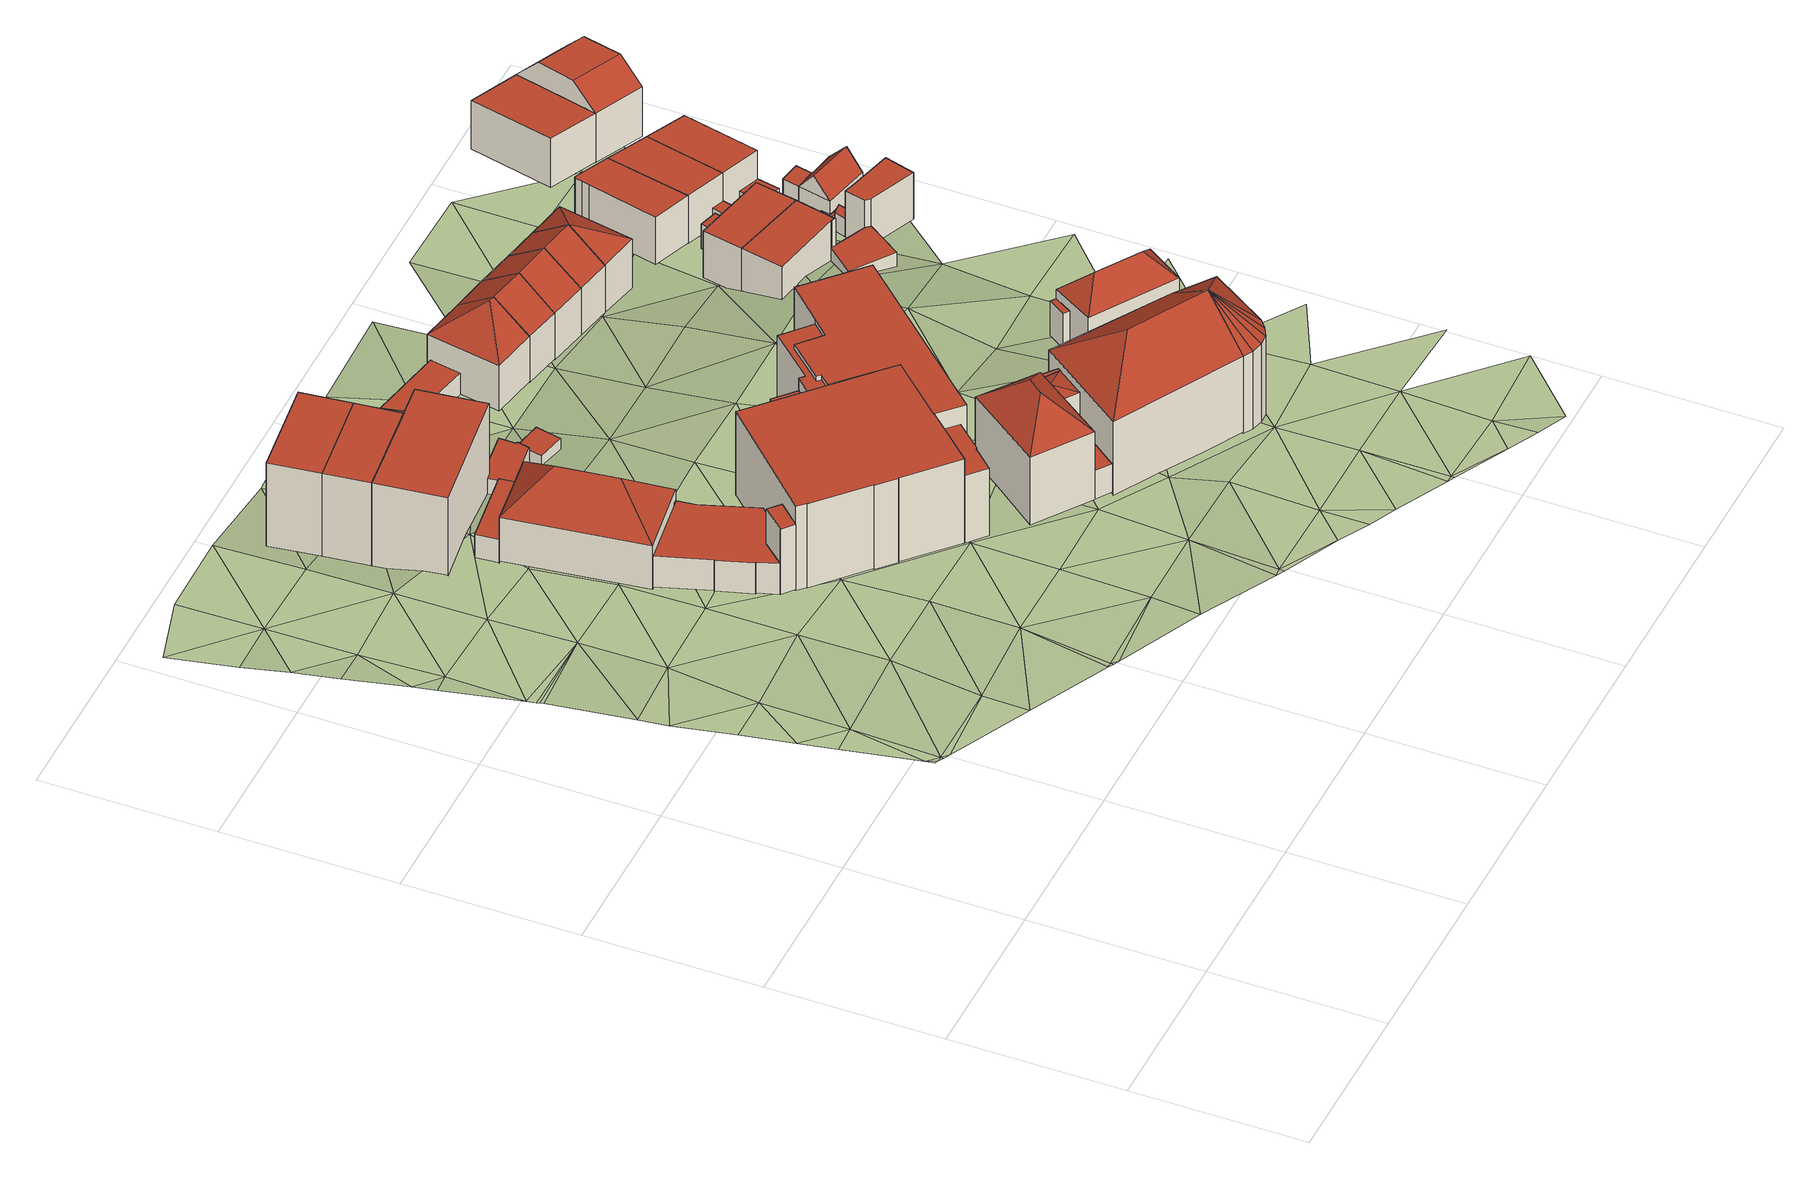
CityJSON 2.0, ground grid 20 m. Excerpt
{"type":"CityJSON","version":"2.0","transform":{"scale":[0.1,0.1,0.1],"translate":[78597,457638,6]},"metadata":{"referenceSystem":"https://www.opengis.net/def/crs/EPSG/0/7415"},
"CityObjects":{
"building1":{"type":"Building","attributes":{"roofType":"1000","RelativeEavesHeight":11.85,"RelativeRidgeHeight":11.85,"AbsoluteEavesHeight":19.68,"AbsoluteRidgeHeight":19.68,"validity":"0"},"geometry":[{"type":"Solid","lod":"2","boundaries":[[[[0,1,2,3]],[[1,4,5,2]],[[4,6,7,5]],[[6,0,3,7]],[[6,4,1,0]],[[3,2,5,7]]]],"semantics":{"surfaces":[{"type":"WallSurface"},{"type":"RoofSurface","Direction":0,"Slope":90},{"type":"GroundSurface"}],"values":[[0,0,0,0,1,2]]}}]},
"building2":{"type":"Building","attributes":{"roofType":"1000","RelativeEavesHeight":11.85,"RelativeRidgeHeight":11.85,"AbsoluteEavesHeight":19.68,"AbsoluteRidgeHeight":19.68,"validity":"0"},"geometry":[{"type":"Solid","lod":"2","boundaries":[[[[6,4,5,7]],[[4,8,9,5]],[[8,10,11,9]],[[10,6,7,11]],[[10,8,4,6]],[[7,5,9,11]]]],"semantics":{"surfaces":[{"type":"WallSurface"},{"type":"RoofSurface","Direction":0,"Slope":90},{"type":"GroundSurface"}],"values":[[0,0,0,0,1,2]]}}]},
"building3":{"type":"Building","attributes":{"validity":"0"},"children":["building3-1","building3-2","building3-3"]},
"building3-1":{"type":"BuildingPart","attributes":{"roofType":"1000","RelativeEavesHeight":11.81,"RelativeRidgeHeight":11.81,"AbsoluteEavesHeight":19.68,"AbsoluteRidgeHeight":19.68,"validity":"0"},"parents":["building3"],"geometry":[{"type":"Solid","lod":"2","boundaries":[[[[12,13,14,15]],[[13,1,16,14]],[[1,17,18,16]],[[17,12,15,18]],[[17,1,13,12]],[[15,14,16,18]]]],"semantics":{"surfaces":[{"type":"WallSurface"},{"type":"RoofSurface","Direction":0,"Slope":90},{"type":"GroundSurface"}],"values":[[0,0,0,0,1,2]]}}]},
"building3-2":{"type":"BuildingPart","attributes":{"roofType":"1000","RelativeEavesHeight":2.53,"RelativeRidgeHeight":2.53,"AbsoluteEavesHeight":10.43,"AbsoluteRidgeHeight":10.43,"validity":"0"},"parents":["building3"],"geometry":[{"type":"Solid","lod":"2","boundaries":[[[[19,20,21,15]],[[20,22,23,21]],[[22,24,25,23]],[[24,26,27,25]],[[26,28,29,27]],[[28,30,31,29]],[[30,32,33,31]],[[32,19,15,33]],[[32,30,28,26,24,22,20,19]],[[15,21,23,25,27,29,31,33]]]],"semantics":{"surfaces":[{"type":"WallSurface"},{"type":"RoofSurface","Direction":0,"Slope":90},{"type":"GroundSurface"}],"values":[[0,0,0,0,0,0,0,0,1,2]]}}]},
"building3-3":{"type":"BuildingPart","attributes":{"roofType":"1000","RelativeEavesHeight":1.75,"RelativeRidgeHeight":1.75,"AbsoluteEavesHeight":10.02,"AbsoluteRidgeHeight":10.02,"validity":"0"},"parents":["building3"],"geometry":[{"type":"Solid","lod":"2","boundaries":[[[[34,35,36,37]],[[35,38,39,36]],[[38,40,41,39]],[[40,34,37,41]],[[40,38,35,34]],[[37,36,39,41]]]],"semantics":{"surfaces":[{"type":"WallSurface"},{"type":"RoofSurface","Direction":0,"Slope":90},{"type":"GroundSurface"}],"values":[[0,0,0,0,1,2]]}}]},
"building4":{"type":"Building","attributes":{"validity":"0"},"children":["building4-1","building4-2","building4-3","building4-4","building4-5","building4-6","building4-7","building4-8","building4-9"]},
"building4-1":{"type":"BuildingPart","attributes":{"roofType":"1000","RelativeEavesHeight":11.09,"RelativeRidgeHeight":11.09,"AbsoluteEavesHeight":21.12,"AbsoluteRidgeHeight":21.12,"validity":"0"},"parents":["building4"],"geometry":[{"type":"Solid","lod":"2","boundaries":[[[[42,43,44,45]],[[43,46,47,44]],[[46,48,49,47]],[[48,50,51,49]],[[50,52,53,51]],[[52,54,55,53]],[[54,56,57,55]],[[56,58,59,57]],[[58,60,61,59]],[[60,62,63,61]],[[62,42,45,63]],[[62,60,58,56,54,52,50,48,46,43,42]],[[45,44,47,49,51,53,55,57,59,61,63]]]],"semantics":{"surfaces":[{"type":"WallSurface"},{"type":"RoofSurface","Direction":0,"Slope":90},{"type":"GroundSurface"}],"values":[[0,0,0,0,0,0,0,0,0,0,0,1,2]]}}]},
"building4-2":{"type":"BuildingPart","attributes":{"roofType":"1000","RelativeEavesHeight":8.58,"RelativeRidgeHeight":8.58,"AbsoluteEavesHeight":18.82,"AbsoluteRidgeHeight":18.82,"validity":"0"},"parents":["building4"],"geometry":[{"type":"Solid","lod":"2","boundaries":[[[[64,65,66,67]],[[65,68,69,66]],[[68,70,71,69]],[[70,64,67,71]],[[70,68,65,64]],[[67,66,69,71]]]],"semantics":{"surfaces":[{"type":"WallSurface"},{"type":"RoofSurface","Direction":0,"Slope":90},{"type":"GroundSurface"}],"values":[[0,0,0,0,1,2]]}}]},
"building4-3":{"type":"BuildingPart","attributes":{"roofType":"1000","RelativeEavesHeight":10.36,"RelativeRidgeHeight":10.36,"AbsoluteEavesHeight":20.52,"AbsoluteRidgeHeight":20.52,"validity":"0"},"parents":["building4"],"geometry":[{"type":"Solid","lod":"2","boundaries":[[[[72,73,74,75]],[[73,76,77,74]],[[76,78,79,77]],[[78,80,81,79]],[[80,82,83,81]],[[82,84,85,83]],[[84,86,87,85]],[[86,88,67,87]],[[88,89,71,67]],[[89,72,75,71]],[[89,88,86,84,82,80,78,76,73,72]],[[75,74,77,79,81,83,85,87,67,71]]]],"semantics":{"surfaces":[{"type":"WallSurface"},{"type":"RoofSurface","Direction":82.88,"Slope":90},{"type":"GroundSurface"}],"values":[[0,0,0,0,0,0,0,0,0,0,1,2]]}}]},
"building4-4":{"type":"BuildingPart","attributes":{"roofType":"1000","RelativeEavesHeight":4.07,"RelativeRidgeHeight":4.07,"AbsoluteEavesHeight":13.98,"AbsoluteRidgeHeight":13.98,"validity":"0"},"parents":["building4"],"geometry":[{"type":"Solid","lod":"2","boundaries":[[[[90,91,92,93]],[[91,94,95,92]],[[94,96,97,95]],[[96,98,99,97]],[[98,100,101,99]],[[100,102,103,101]],[[102,104,105,103]],[[104,106,107,105]],[[106,108,109,107]],[[108,110,111,109]],[[110,90,93,111]],[[110,108,106,104,102,100,98,96,94,91,90]],[[93,92,95,97,99,101,103,105,107,109,111]]]],"semantics":{"surfaces":[{"type":"WallSurface"},{"type":"RoofSurface","Direction":0,"Slope":90},{"type":"GroundSurface"}],"values":[[0,0,0,0,0,0,0,0,0,0,0,1,2]]}}]},
"building4-5":{"type":"BuildingPart","attributes":{"roofType":"1000","RelativeEavesHeight":8.71,"RelativeRidgeHeight":8.71,"AbsoluteEavesHeight":18.68,"AbsoluteRidgeHeight":18.68,"validity":"0"},"parents":["building4"],"geometry":[{"type":"Solid","lod":"2","boundaries":[[[[112,113,114,115]],[[113,116,117,114]],[[116,118,119,117]],[[118,120,121,119]],[[120,112,115,121]],[[120,118,116,113,112]],[[115,114,117,119,121]]]],"semantics":{"surfaces":[{"type":"WallSurface"},{"type":"RoofSurface","Direction":0,"Slope":90},{"type":"GroundSurface"}],"values":[[0,0,0,0,0,1,2]]}}]},
"building4-6":{"type":"BuildingPart","attributes":{"roofType":"1000","RelativeEavesHeight":8.99,"RelativeRidgeHeight":8.99,"AbsoluteEavesHeight":18.8,"AbsoluteRidgeHeight":18.8,"validity":"0"},"parents":["building4"],"geometry":[{"type":"Solid","lod":"2","boundaries":[[[[122,123,124,125]],[[123,126,127,124]],[[126,128,129,127]],[[128,130,131,129]],[[130,132,133,131]],[[132,122,125,133]],[[132,130,128,126,123,122]],[[125,124,127,129,131,133]]]],"semantics":{"surfaces":[{"type":"WallSurface"},{"type":"RoofSurface","Direction":0,"Slope":90},{"type":"GroundSurface"}],"values":[[0,0,0,0,0,0,1,2]]}}]},
"building4-7":{"type":"BuildingPart","attributes":{"roofType":"1000","RelativeEavesHeight":11.25,"RelativeRidgeHeight":11.25,"AbsoluteEavesHeight":21.12,"AbsoluteRidgeHeight":21.12,"validity":"0"},"parents":["building4"],"geometry":[{"type":"Solid","lod":"2","boundaries":[[[[60,134,135,136]],[[134,137,138,135]],[[137,139,140,138]],[[139,141,142,140]],[[141,143,144,142]],[[143,145,146,144]],[[145,147,148,146]],[[147,149,150,148]],[[149,151,152,150]],[[151,60,136,152]],[[151,149,147,145,143,141,139,137,134,60]],[[136,135,138,140,142,144,146,148,150,152]]]],"semantics":{"surfaces":[{"type":"WallSurface"},{"type":"RoofSurface","Direction":0,"Slope":90},{"type":"GroundSurface"}],"values":[[0,0,0,0,0,0,0,0,0,0,1,2]]}}]},
"building4-8":{"type":"BuildingPart","attributes":{"roofType":"1040","RelativeEavesHeight":5.82,"RelativeRidgeHeight":10.03,"AbsoluteEavesHeight":15.54,"AbsoluteRidgeHeight":19.74,"validity":"0"},"parents":["building4"],"geometry":[{"type":"Solid","lod":"2","boundaries":[[[[153,154,155,156]],[[154,157,158,155]],[[157,159,160,158]],[[159,153,156,160]],[[157,154,161]],[[153,159,162]],[[154,153,162,161]],[[159,157,161,162]],[[156,155,158,160]]]],"semantics":{"surfaces":[{"type":"WallSurface"},{"type":"RoofSurface","Direction":352.39,"Slope":46.97},{"type":"RoofSurface","Direction":171.93,"Slope":46.97},{"type":"RoofSurface","Direction":262.25,"Slope":46.97},{"type":"RoofSurface","Direction":82.16,"Slope":46.97},{"type":"GroundSurface"}],"values":[[0,0,0,0,1,2,3,4,5]]}}]},
"building4-9":{"type":"BuildingPart","attributes":{"roofType":"1000","RelativeEavesHeight":3.45,"RelativeRidgeHeight":3.45,"AbsoluteEavesHeight":12.64,"AbsoluteRidgeHeight":12.64,"validity":"0"},"parents":["building4"],"geometry":[{"type":"Solid","lod":"2","boundaries":[[[[163,164,165,166]],[[164,167,168,165]],[[167,169,170,168]],[[169,163,166,170]],[[169,167,164,163]],[[166,165,168,170]]]],"semantics":{"surfaces":[{"type":"WallSurface"},{"type":"RoofSurface","Direction":0,"Slope":90},{"type":"GroundSurface"}],"values":[[0,0,0,0,1,2]]}}]},
"building5":{"type":"Building","attributes":{"roofType":"1000","RelativeEavesHeight":2.69,"RelativeRidgeHeight":2.69,"AbsoluteEavesHeight":10.41,"AbsoluteRidgeHeight":10.41,"validity":"0"},"geometry":[{"type":"Solid","lod":"2","boundaries":[[[[171,172,173,174]],[[172,175,176,173]],[[175,177,178,176]],[[177,171,174,178]],[[177,175,172,171]],[[174,173,176,178]]]],"semantics":{"surfaces":[{"type":"WallSurface"},{"type":"RoofSurface","Direction":0,"Slope":90},{"type":"GroundSurface"}],"values":[[0,0,0,0,1,2]]}}]},
"building6":{"type":"Building","attributes":{"validity":"0"},"children":["building6-1","building6-2","building6-3","building6-4"]},
"building6-1":{"type":"BuildingPart","attributes":{"roofType":"1040","RelativeEavesHeight":9.04,"RelativeRidgeHeight":12.84,"AbsoluteEavesHeight":18.5,"AbsoluteRidgeHeight":22.3,"validity":"0"},"parents":["building6"],"geometry":[{"type":"Solid","lod":"2","boundaries":[[[[179,180,181,182]],[[180,183,184,181]],[[183,185,186,184]],[[185,179,182,186]],[[183,180,187]],[[179,185,188]],[[180,179,188,187]],[[185,183,187,188]],[[182,181,184,186]]]],"semantics":{"surfaces":[{"type":"WallSurface"},{"type":"RoofSurface","Direction":215.42,"Slope":48.47},{"type":"RoofSurface","Direction":35.89,"Slope":48.47},{"type":"RoofSurface","Direction":125.3,"Slope":44.86},{"type":"RoofSurface","Direction":305.55,"Slope":44.86},{"type":"GroundSurface"}],"values":[[0,0,0,0,1,2,3,4,5]]}}]},
"building6-2":{"type":"BuildingPart","attributes":{"roofType":"1000","RelativeEavesHeight":7.93,"RelativeRidgeHeight":7.93,"AbsoluteEavesHeight":17.8,"AbsoluteRidgeHeight":17.8,"validity":"0"},"parents":["building6"],"geometry":[{"type":"Solid","lod":"2","boundaries":[[[[189,190,191,192]],[[190,193,194,191]],[[193,195,196,194]],[[195,197,198,196]],[[197,199,200,198]],[[199,189,192,200]],[[199,197,195,193,190,189]],[[192,191,194,196,198,200]]]],"semantics":{"surfaces":[{"type":"WallSurface"},{"type":"RoofSurface","Direction":0,"Slope":90},{"type":"GroundSurface"}],"values":[[0,0,0,0,0,0,1,2]]}}]},
"building6-3":{"type":"BuildingPart","attributes":{"roofType":"1120","RelativeEavesHeight":8.09,"RelativeRidgeHeight":8.72,"AbsoluteEavesHeight":17.8,"AbsoluteRidgeHeight":18.42,"validity":"0"},"parents":["building6"],"geometry":[{"type":"Solid","lod":"2","boundaries":[[[[199,201,202,203]],[[201,204,205,202]],[[204,189,206,205]],[[189,199,203,206]],[[201,199,207]],[[204,201,207]],[[189,204,207]],[[199,189,207]],[[203,202,205,206]]]],"semantics":{"surfaces":[{"type":"WallSurface"},{"type":"RoofSurface","Direction":126.23,"Slope":74.5},{"type":"RoofSurface","Direction":215.69,"Slope":72.62},{"type":"RoofSurface","Direction":305.27,"Slope":0},{"type":"RoofSurface","Direction":35.34,"Slope":72.11},{"type":"GroundSurface"}],"values":[[0,0,0,0,1,2,3,4,5]]}}]},
"building6-4":{"type":"BuildingPart","attributes":{"roofType":"1000","RelativeEavesHeight":3.76,"RelativeRidgeHeight":3.76,"AbsoluteEavesHeight":13.2,"AbsoluteRidgeHeight":13.2,"validity":"0"},"parents":["building6"],"geometry":[{"type":"Solid","lod":"2","boundaries":[[[[208,209,210,211]],[[209,212,213,210]],[[212,214,215,213]],[[214,208,211,215]],[[214,212,209,208]],[[211,210,213,215]]]],"semantics":{"surfaces":[{"type":"WallSurface"},{"type":"RoofSurface","Direction":0,"Slope":90},{"type":"GroundSurface"}],"values":[[0,0,0,0,1,2]]}}]},
"building7":{"type":"Building","attributes":{"validity":"0"},"children":["building7-1","building7-2"]},
"building7-1":{"type":"BuildingPart","attributes":{"roofType":"1130","RelativeEavesHeight":6,"RelativeRidgeHeight":9.22,"AbsoluteEavesHeight":13.61,"AbsoluteRidgeHeight":16.84,"validity":"0"},"parents":["building7"],"geometry":[{"type":"Solid","lod":"2","boundaries":[[[[216,217,218,219]],[[217,220,221,218]],[[220,222,223,221]],[[222,216,219,223]],[[220,217,224]],[[216,222,225]],[[217,216,225,224]],[[222,220,224,225]],[[219,218,221,223]]]],"semantics":{"surfaces":[{"type":"WallSurface"},{"type":"RoofSurface","Direction":280.5,"Slope":55.9},{"type":"RoofSurface","Direction":190.85,"Slope":53.64},{"type":"RoofSurface","Direction":10.7,"Slope":53.75},{"type":"GroundSurface"}],"values":[[0,0,0,0,1,0,2,3,4]]}}]},
"building7-2":{"type":"BuildingPart","attributes":{"roofType":"1010","RelativeEavesHeight":2.76,"RelativeRidgeHeight":2.76,"AbsoluteEavesHeight":10.41,"AbsoluteRidgeHeight":10.41,"validity":"0"},"parents":["building7"],"geometry":[{"type":"Solid","lod":"2","boundaries":[[[[226,227,228,229]],[[227,230,231,228]],[[230,232,233,231]],[[232,226,229,233]],[[232,230,227,226]],[[229,228,231,233]]]],"semantics":{"surfaces":[{"type":"WallSurface"},{"type":"RoofSurface","Direction":0,"Slope":90},{"type":"GroundSurface"}],"values":[[0,0,0,0,1,2]]}}]},
"building8":{"type":"Building","attributes":{"roofType":"1130","RelativeEavesHeight":10.04,"RelativeRidgeHeight":14.78,"AbsoluteEavesHeight":18.86,"AbsoluteRidgeHeight":23.61,"validity":"0"},"geometry":[{"type":"Solid","lod":"2","boundaries":[[[[234,235,236,237]],[[235,238,239,236]],[[238,240,241,239]],[[240,234,237,241]],[[238,235,242]],[[234,240,243]],[[235,234,243,242]],[[240,238,242,243]],[[237,236,239,241]]]],"semantics":{"surfaces":[{"type":"WallSurface"},{"type":"RoofSurface","Direction":306.13,"Slope":50.24},{"type":"RoofSurface","Direction":209.11,"Slope":52.05},{"type":"RoofSurface","Direction":30.52,"Slope":52.98},{"type":"GroundSurface"}],"values":[[0,0,0,0,1,0,2,3,4]]}}]},
"building9":{"type":"Building","attributes":{"roofType":"1030","RelativeEavesHeight":6.15,"RelativeRidgeHeight":9.38,"AbsoluteEavesHeight":13.61,"AbsoluteRidgeHeight":16.84,"validity":"0"},"geometry":[{"type":"Solid","lod":"2","boundaries":[[[[244,216,245,246]],[[216,222,247,245]],[[222,248,249,247]],[[248,244,246,249]],[[222,216,225]],[[244,248,250]],[[216,244,250,225]],[[248,222,225,250]],[[246,245,247,249]]]],"semantics":{"surfaces":[{"type":"WallSurface"},{"type":"RoofSurface","Direction":190.9,"Slope":53.72},{"type":"RoofSurface","Direction":10.81,"Slope":53.72},{"type":"GroundSurface"}],"values":[[0,0,0,0,0,0,1,2,3]]}}]},
"building10":{"type":"Building","attributes":{"validity":"0"},"children":["building10-1","building10-2","building10-3","building10-4"]},
"building10-1":{"type":"BuildingPart","attributes":{"roofType":"1070","RelativeEavesHeight":10.44,"RelativeRidgeHeight":15.19,"AbsoluteEavesHeight":18.86,"AbsoluteRidgeHeight":23.61,"validity":"0"},"parents":["building10"],"geometry":[{"type":"Solid","lod":"2","boundaries":[[[[251,252,253,254]],[[252,255,256,253]],[[255,257,258,256]],[[257,259,260,258]],[[259,234,261,260]],[[234,240,262,261]],[[240,263,264,262]],[[263,251,254,264]],[[252,251,243]],[[255,252,243]],[[257,255,243]],[[259,257,243]],[[234,259,243]],[[240,234,243]],[[263,240,243]],[[251,263,243]],[[254,253,256,258,260,261,262,264]]]],"semantics":{"surfaces":[{"type":"WallSurface"},{"type":"RoofSurface","Direction":137.38,"Slope":48.25},{"type":"RoofSurface","Direction":155.22,"Slope":50.55},{"type":"RoofSurface","Direction":173.13,"Slope":51.91},{"type":"RoofSurface","Direction":192.32,"Slope":52.27},{"type":"RoofSurface","Direction":209.04,"Slope":51.95},{"type":"RoofSurface","Direction":299.64,"Slope":0},{"type":"RoofSurface","Direction":36.91,"Slope":51.73},{"type":"RoofSurface","Direction":122.49,"Slope":45.77},{"type":"GroundSurface"}],"values":[[0,0,0,0,0,0,0,0,1,2,3,4,5,6,7,8,9]]}}]},
"building10-2":{"type":"BuildingPart","attributes":{"roofType":"1000","RelativeEavesHeight":3.58,"RelativeRidgeHeight":3.58,"AbsoluteEavesHeight":11.9,"AbsoluteRidgeHeight":11.9,"validity":"0"},"parents":["building10"],"geometry":[{"type":"Solid","lod":"2","boundaries":[[[[265,266,267,268]],[[266,269,270,267]],[[269,271,272,270]],[[271,273,274,272]],[[273,275,276,274]],[[275,277,278,276]],[[277,279,280,278]],[[279,265,268,280]],[[279,277,275,273,271,269,266,265]],[[268,267,270,272,274,276,278,280]]]],"semantics":{"surfaces":[{"type":"WallSurface"},{"type":"RoofSurface","Direction":233.91,"Slope":90},{"type":"GroundSurface"}],"values":[[0,0,0,0,0,0,0,0,1,2]]}}]},
"building10-3":{"type":"BuildingPart","attributes":{"roofType":"1030","RelativeEavesHeight":2.31,"RelativeRidgeHeight":2.76,"AbsoluteEavesHeight":11.07,"AbsoluteRidgeHeight":11.53,"validity":"0"},"parents":["building10"],"geometry":[{"type":"Solid","lod":"2","boundaries":[[[[281,282,283,284]],[[282,285,286,283]],[[285,287,288,286]],[[287,281,284,288]],[[285,282,289]],[[281,287,290]],[[282,281,290,289]],[[287,285,289,290]],[[284,283,286,288]]]],"semantics":{"surfaces":[{"type":"WallSurface"},{"type":"RoofSurface","Direction":300.1,"Slope":66.63},{"type":"RoofSurface","Direction":119.56,"Slope":66.62},{"type":"GroundSurface"}],"values":[[0,0,0,0,0,0,1,2,3]]}}]},
"building10-4":{"type":"BuildingPart","attributes":{"roofType":"1000","RelativeEavesHeight":4.86,"RelativeRidgeHeight":4.86,"AbsoluteEavesHeight":13.2,"AbsoluteRidgeHeight":13.2,"validity":"0"},"parents":["building10"],"geometry":[{"type":"Solid","lod":"2","boundaries":[[[[291,292,293,294]],[[292,295,267,293]],[[295,296,268,267]],[[296,297,280,268]],[[297,291,294,280]],[[297,296,295,292,291]],[[294,293,267,268,280]]]],"semantics":{"surfaces":[{"type":"WallSurface"},{"type":"RoofSurface","Direction":248.65,"Slope":90},{"type":"GroundSurface"}],"values":[[0,0,0,0,0,1,2]]}}]},
"building11":{"type":"Building","attributes":{"roofType":"1030","RelativeEavesHeight":6.36,"RelativeRidgeHeight":9.59,"AbsoluteEavesHeight":13.61,"AbsoluteRidgeHeight":16.84,"validity":"0"},"geometry":[{"type":"Solid","lod":"2","boundaries":[[[[298,244,299,300]],[[244,248,301,299]],[[248,302,303,301]],[[302,298,300,303]],[[248,244,250]],[[298,302,304]],[[244,298,304,250]],[[302,248,250,304]],[[300,299,301,303]]]],"semantics":{"surfaces":[{"type":"WallSurface"},{"type":"RoofSurface","Direction":190.91,"Slope":53.77},{"type":"RoofSurface","Direction":10.82,"Slope":53.77},{"type":"GroundSurface"}],"values":[[0,0,0,0,0,0,1,2,3]]}}]},
"building12":{"type":"Building","attributes":{"roofType":"1030","RelativeEavesHeight":6.47,"RelativeRidgeHeight":9.7,"AbsoluteEavesHeight":13.61,"AbsoluteRidgeHeight":16.84,"validity":"0"},"geometry":[{"type":"Solid","lod":"2","boundaries":[[[[305,298,306,307]],[[298,302,308,306]],[[302,309,310,308]],[[309,305,307,310]],[[302,298,304]],[[305,309,311]],[[298,305,311,304]],[[309,302,304,311]],[[307,306,308,310]]]],"semantics":{"surfaces":[{"type":"WallSurface"},{"type":"RoofSurface","Direction":190.91,"Slope":53.81},{"type":"RoofSurface","Direction":10.82,"Slope":53.81},{"type":"GroundSurface"}],"values":[[0,0,0,0,0,0,1,2,3]]}}]},
"building13":{"type":"Building","attributes":{"validity":"0"},"children":["building13-1","building13-2"]},
"building13-1":{"type":"BuildingPart","attributes":{"roofType":"1040","RelativeEavesHeight":5.87,"RelativeRidgeHeight":8.82,"AbsoluteEavesHeight":13.97,"AbsoluteRidgeHeight":16.91,"validity":"0"},"parents":["building13"],"geometry":[{"type":"Solid","lod":"2","boundaries":[[[[312,313,314,315]],[[313,316,317,314]],[[316,318,319,317]],[[318,312,315,319]],[[316,313,320]],[[312,318,321]],[[313,312,321,320]],[[318,316,320,321]],[[315,314,317,319]]]],"semantics":{"surfaces":[{"type":"WallSurface"},{"type":"RoofSurface","Direction":299.93,"Slope":42.08},{"type":"RoofSurface","Direction":122.25,"Slope":42.11},{"type":"RoofSurface","Direction":212.88,"Slope":42.71},{"type":"RoofSurface","Direction":33.02,"Slope":42.71},{"type":"GroundSurface"}],"values":[[0,0,0,0,1,2,3,4,5]]}}]},
"building13-2":{"type":"BuildingPart","attributes":{"roofType":"1000","RelativeEavesHeight":4.59,"RelativeRidgeHeight":4.59,"AbsoluteEavesHeight":12.82,"AbsoluteRidgeHeight":12.82,"validity":"0"},"parents":["building13"],"geometry":[{"type":"Solid","lod":"2","boundaries":[[[[322,323,324,325]],[[323,326,327,324]],[[326,328,329,327]],[[328,322,325,329]],[[328,326,323,322]],[[325,324,327,329]]]],"semantics":{"surfaces":[{"type":"WallSurface"},{"type":"RoofSurface","Direction":0,"Slope":90},{"type":"GroundSurface"}],"values":[[0,0,0,0,1,2]]}}]},
"building14":{"type":"Building","attributes":{"roofType":"1120","RelativeEavesHeight":6.51,"RelativeRidgeHeight":9.74,"AbsoluteEavesHeight":13.61,"AbsoluteRidgeHeight":16.84,"validity":"0"},"geometry":[{"type":"Solid","lod":"2","boundaries":[[[[330,305,307,331]],[[305,309,310,307]],[[309,332,333,310]],[[332,330,331,333]],[[305,330,311]],[[309,305,311]],[[332,309,311]],[[330,332,311]],[[331,307,310,333]]]],"semantics":{"surfaces":[{"type":"WallSurface"},{"type":"RoofSurface","Direction":190.95,"Slope":53.83},{"type":"RoofSurface","Direction":280.77,"Slope":0},{"type":"RoofSurface","Direction":10.77,"Slope":53.83},{"type":"RoofSurface","Direction":101.1,"Slope":56.54},{"type":"GroundSurface"}],"values":[[0,0,0,0,1,2,3,4,5]]}}]},
"building15":{"type":"Building","attributes":{"validity":"0"},"children":["building15-1","building15-2","building15-3","building15-4"]},
"building15-1":{"type":"BuildingPart","attributes":{"roofType":"1000","RelativeEavesHeight":2.14,"RelativeRidgeHeight":2.14,"AbsoluteEavesHeight":9.44,"AbsoluteRidgeHeight":9.44,"validity":"0"},"parents":["building15"],"geometry":[{"type":"Solid","lod":"2","boundaries":[[[[334,335,336,337]],[[335,338,339,336]],[[338,340,341,339]],[[340,334,337,341]],[[340,338,335,334]],[[337,336,339,341]]]],"semantics":{"surfaces":[{"type":"WallSurface"},{"type":"RoofSurface","Direction":0,"Slope":90},{"type":"GroundSurface"}],"values":[[0,0,0,0,1,2]]}}]},
"building15-2":{"type":"BuildingPart","attributes":{"roofType":"1000","RelativeEavesHeight":5.23,"RelativeRidgeHeight":5.23,"AbsoluteEavesHeight":13.42,"AbsoluteRidgeHeight":13.42,"validity":"0"},"parents":["building15"],"geometry":[{"type":"Solid","lod":"2","boundaries":[[[[342,343,344,345]],[[343,346,347,344]],[[346,342,345,347]],[[346,343,342]],[[345,344,347]]]],"semantics":{"surfaces":[{"type":"WallSurface"},{"type":"RoofSurface","Direction":0,"Slope":90},{"type":"GroundSurface"}],"values":[[0,0,0,1,2]]}}]},
"building15-3":{"type":"BuildingPart","attributes":{"roofType":"1000","RelativeEavesHeight":5.62,"RelativeRidgeHeight":5.62,"AbsoluteEavesHeight":13.42,"AbsoluteRidgeHeight":13.42,"validity":"0"},"parents":["building15"],"geometry":[{"type":"Solid","lod":"2","boundaries":[[[[348,349,350,351]],[[349,352,353,350]],[[352,343,354,353]],[[343,348,351,354]],[[343,352,349,348]],[[351,350,353,354]]]],"semantics":{"surfaces":[{"type":"WallSurface"},{"type":"RoofSurface","Direction":0,"Slope":90},{"type":"GroundSurface"}],"values":[[0,0,0,0,1,2]]}}]},
"building15-4":{"type":"BuildingPart","attributes":{"roofType":"1000","RelativeEavesHeight":2.54,"RelativeRidgeHeight":2.54,"AbsoluteEavesHeight":9.93,"AbsoluteRidgeHeight":9.93,"validity":"0"},"parents":["building15"],"geometry":[{"type":"Solid","lod":"2","boundaries":[[[[355,356,357,358]],[[356,359,360,357]],[[359,361,362,360]],[[361,363,364,362]],[[363,355,358,364]],[[363,361,359,356,355]],[[358,357,360,362,364]]]],"semantics":{"surfaces":[{"type":"WallSurface"},{"type":"RoofSurface","Direction":0,"Slope":90},{"type":"GroundSurface"}],"values":[[0,0,0,0,0,1,2]]}}]},
"building16":{"type":"Building","attributes":{"roofType":"1000","RelativeEavesHeight":6.26,"RelativeRidgeHeight":6.26,"AbsoluteEavesHeight":13.42,"AbsoluteRidgeHeight":13.42,"validity":"0"},"geometry":[{"type":"Solid","lod":"2","boundaries":[[[[352,349,365,366]],[[349,367,368,365]],[[367,369,370,368]],[[369,352,366,370]],[[369,367,349,352]],[[366,365,368,370]]]],"semantics":{"surfaces":[{"type":"WallSurface"},{"type":"RoofSurface","Direction":0,"Slope":90},{"type":"GroundSurface"}],"values":[[0,0,0,0,1,2]]}}]},
"building17":{"type":"Building","attributes":{"roofType":"1000","RelativeEavesHeight":6.29,"RelativeRidgeHeight":6.29,"AbsoluteEavesHeight":13.26,"AbsoluteRidgeHeight":13.26,"validity":"0"},"geometry":[{"type":"Solid","lod":"2","boundaries":[[[[371,372,373,374]],[[372,375,376,373]],[[375,377,378,376]],[[377,379,380,378]],[[379,381,382,380]],[[381,383,384,382]],[[383,371,374,384]],[[383,381,379,377,375,372,371]],[[374,373,376,378,380,382,384]]]],"semantics":{"surfaces":[{"type":"WallSurface"},{"type":"RoofSurface","Direction":0,"Slope":90},{"type":"GroundSurface"}],"values":[[0,0,0,0,0,0,0,1,2]]}}]},
"building18":{"type":"Building","attributes":{"validity":"0"},"children":["building18-1","building18-2","building18-3"]},
"building18-1":{"type":"BuildingPart","attributes":{"roofType":"1000","RelativeEavesHeight":3.22,"RelativeRidgeHeight":3.22,"AbsoluteEavesHeight":10.36,"AbsoluteRidgeHeight":10.36,"validity":"0"},"parents":["building18"],"geometry":[{"type":"Solid","lod":"2","boundaries":[[[[385,386,387,388]],[[386,389,390,387]],[[389,391,392,390]],[[391,385,388,392]],[[391,389,386,385]],[[388,387,390,392]]]],"semantics":{"surfaces":[{"type":"WallSurface"},{"type":"RoofSurface","Direction":0,"Slope":90},{"type":"GroundSurface"}],"values":[[0,0,0,0,1,2]]}}]},
"building18-2":{"type":"BuildingPart","attributes":{"roofType":"1000","RelativeEavesHeight":6.37,"RelativeRidgeHeight":6.37,"AbsoluteEavesHeight":13.26,"AbsoluteRidgeHeight":13.26,"validity":"0"},"parents":["building18"],"geometry":[{"type":"Solid","lod":"2","boundaries":[[[[371,383,393,394]],[[383,395,396,393]],[[395,397,398,396]],[[397,371,394,398]],[[397,395,383,371]],[[394,393,396,398]]]],"semantics":{"surfaces":[{"type":"WallSurface"},{"type":"RoofSurface","Direction":0,"Slope":90},{"type":"GroundSurface"}],"values":[[0,0,0,0,1,2]]}}]},
"building18-3":{"type":"BuildingPart","attributes":{"roofType":"1000","RelativeEavesHeight":2.46,"RelativeRidgeHeight":2.46,"AbsoluteEavesHeight":9.56,"AbsoluteRidgeHeight":9.56,"validity":"0"},"parents":["building18"],"geometry":[{"type":"Solid","lod":"2","boundaries":[[[[399,400,401,402]],[[400,403,404,401]],[[403,405,406,404]],[[405,407,388,406]],[[407,408,392,388]],[[408,399,402,392]],[[408,407,405,403,400,399]],[[402,401,404,406,388,392]]]],"semantics":{"surfaces":[{"type":"WallSurface"},{"type":"RoofSurface","Direction":0,"Slope":90},{"type":"GroundSurface"}],"values":[[0,0,0,0,0,0,1,2]]}}]},
"building19":{"type":"Building","attributes":{"validity":"0"},"children":["building19-1","building19-2"]},
"building19-1":{"type":"BuildingPart","attributes":{"roofType":"1000","RelativeEavesHeight":6.22,"RelativeRidgeHeight":6.22,"AbsoluteEavesHeight":13.53,"AbsoluteRidgeHeight":13.53,"validity":"0"},"parents":["building19"],"geometry":[{"type":"Solid","lod":"2","boundaries":[[[[409,410,411,412]],[[410,413,414,411]],[[413,415,416,414]],[[415,417,418,416]],[[417,419,420,418]],[[419,409,412,420]],[[419,417,415,413,410,409]],[[412,411,414,416,418,420]]]],"semantics":{"surfaces":[{"type":"WallSurface"},{"type":"RoofSurface","Direction":0,"Slope":90},{"type":"GroundSurface"}],"values":[[0,0,0,0,0,0,1,2]]}}]},
"building19-2":{"type":"BuildingPart","attributes":{"roofType":"1000","RelativeEavesHeight":2.44,"RelativeRidgeHeight":2.44,"AbsoluteEavesHeight":9.73,"AbsoluteRidgeHeight":9.73,"validity":"0"},"parents":["building19"],"geometry":[{"type":"Solid","lod":"2","boundaries":[[[[421,422,423,424]],[[422,425,412,423]],[[425,426,420,412]],[[426,421,424,420]],[[426,425,422,421]],[[424,423,412,420]]]],"semantics":{"surfaces":[{"type":"WallSurface"},{"type":"RoofSurface","Direction":0,"Slope":90},{"type":"GroundSurface"}],"values":[[0,0,0,0,1,2]]}}]},
"building20":{"type":"Building","attributes":{"validity":"0"},"children":["building20-1","building20-2","building20-3","building20-4"]},
"building20-1":{"type":"BuildingPart","attributes":{"roofType":"1000","RelativeEavesHeight":3.97,"RelativeRidgeHeight":3.97,"AbsoluteEavesHeight":11.13,"AbsoluteRidgeHeight":11.13,"validity":"0"},"parents":["building20"],"geometry":[{"type":"Solid","lod":"2","boundaries":[[[[427,428,429,430]],[[428,431,432,429]],[[431,433,434,432]],[[433,427,430,434]],[[433,431,428,427]],[[430,429,432,434]]]],"semantics":{"surfaces":[{"type":"WallSurface"},{"type":"RoofSurface","Direction":191.59,"Slope":90},{"type":"GroundSurface"}],"values":[[0,0,0,0,1,2]]}}]},
"building20-2":{"type":"BuildingPart","attributes":{"roofType":"1000","RelativeEavesHeight":2.18,"RelativeRidgeHeight":2.18,"AbsoluteEavesHeight":9.44,"AbsoluteRidgeHeight":9.44,"validity":"0"},"parents":["building20"],"geometry":[{"type":"Solid","lod":"2","boundaries":[[[[435,436,424,423]],[[436,338,339,424]],[[338,335,336,339]],[[335,437,438,336]],[[437,439,440,438]],[[439,435,423,440]],[[439,437,335,338,436,435]],[[423,424,339,336,438,440]]]],"semantics":{"surfaces":[{"type":"WallSurface"},{"type":"RoofSurface","Direction":0,"Slope":90},{"type":"GroundSurface"}],"values":[[0,0,0,0,0,0,1,2]]}}]},
"building20-3":{"type":"BuildingPart","attributes":{"roofType":"1030","RelativeEavesHeight":3.93,"RelativeRidgeHeight":6.25,"AbsoluteEavesHeight":11.13,"AbsoluteRidgeHeight":13.46,"validity":"0"},"parents":["building20"],"geometry":[{"type":"Solid","lod":"2","boundaries":[[[[441,442,443,444]],[[442,433,434,443]],[[433,445,446,434]],[[445,441,444,446]],[[433,442,447]],[[441,445,448]],[[442,441,448,447]],[[445,433,447,448]],[[444,443,434,446]]]],"semantics":{"surfaces":[{"type":"WallSurface"},{"type":"RoofSurface","Direction":192.13,"Slope":41.05},{"type":"RoofSurface","Direction":11.53,"Slope":41.05},{"type":"GroundSurface"}],"values":[[0,0,0,0,0,0,1,2,3]]}}]},
"building20-4":{"type":"BuildingPart","attributes":{"roofType":"1000","RelativeEavesHeight":2.05,"RelativeRidgeHeight":2.05,"AbsoluteEavesHeight":9.23,"AbsoluteRidgeHeight":9.23,"validity":"0"},"parents":["building20"],"geometry":[{"type":"Solid","lod":"2","boundaries":[[[[449,450,451,452]],[[450,453,454,451]],[[453,455,446,454]],[[455,449,452,446]],[[455,453,450,449]],[[452,451,454,446]]]],"semantics":{"surfaces":[{"type":"WallSurface"},{"type":"RoofSurface","Direction":0,"Slope":90},{"type":"GroundSurface"}],"values":[[0,0,0,0,1,2]]}}]},
"building21":{"type":"Building","attributes":{"validity":"0"},"children":["building21-1","building21-2"]},
"building21-1":{"type":"BuildingPart","attributes":{"roofType":"1000","RelativeEavesHeight":6.42,"RelativeRidgeHeight":6.42,"AbsoluteEavesHeight":13.26,"AbsoluteRidgeHeight":13.26,"validity":"0"},"parents":["building21"],"geometry":[{"type":"Solid","lod":"2","boundaries":[[[[395,456,457,458]],[[456,459,460,457]],[[459,397,461,460]],[[397,395,458,461]],[[397,459,456,395]],[[458,457,460,461]]]],"semantics":{"surfaces":[{"type":"WallSurface"},{"type":"RoofSurface","Direction":256.89,"Slope":90},{"type":"GroundSurface"}],"values":[[0,0,0,0,1,2]]}}]},
"building21-2":{"type":"BuildingPart","attributes":{"roofType":"1000","RelativeEavesHeight":2.46,"RelativeRidgeHeight":2.46,"AbsoluteEavesHeight":9.53,"AbsoluteRidgeHeight":9.53,"validity":"0"},"parents":["building21"],"geometry":[{"type":"Solid","lod":"2","boundaries":[[[[462,463,464,465]],[[463,466,467,464]],[[466,468,469,467]],[[468,462,465,469]],[[468,466,463,462]],[[465,464,467,469]]]],"semantics":{"surfaces":[{"type":"WallSurface"},{"type":"RoofSurface","Direction":0,"Slope":90},{"type":"GroundSurface"}],"values":[[0,0,0,0,1,2]]}}]},
"building22":{"type":"Building","attributes":{"validity":"0"},"children":["building22-1","building22-2"]},
"building22-1":{"type":"BuildingPart","attributes":{"roofType":"1010","RelativeEavesHeight":3.38,"RelativeRidgeHeight":3.38,"AbsoluteEavesHeight":10.37,"AbsoluteRidgeHeight":10.37,"validity":"0"},"parents":["building22"],"geometry":[{"type":"Solid","lod":"2","boundaries":[[[[470,471,472,473]],[[471,474,475,472]],[[474,476,477,475]],[[476,470,473,477]],[[476,474,471,470]],[[473,472,475,477]]]],"semantics":{"surfaces":[{"type":"WallSurface"},{"type":"RoofSurface","Direction":223.29,"Slope":90},{"type":"GroundSurface"}],"values":[[0,0,0,0,1,2]]}}]},
"building22-2":{"type":"BuildingPart","attributes":{"roofType":"1000","RelativeEavesHeight":6.5,"RelativeRidgeHeight":6.5,"AbsoluteEavesHeight":13.4,"AbsoluteRidgeHeight":13.4,"validity":"0"},"parents":["building22"],"geometry":[{"type":"Solid","lod":"2","boundaries":[[[[478,479,480,481]],[[479,482,483,480]],[[482,484,485,483]],[[484,478,481,485]],[[484,482,479,478]],[[481,480,483,485]]]],"semantics":{"surfaces":[{"type":"WallSurface"},{"type":"RoofSurface","Direction":0,"Slope":90},{"type":"GroundSurface"}],"values":[[0,0,0,0,1,2]]}}]},
"building23":{"type":"Building","attributes":{"validity":"0"},"children":["building23-1","building23-2"]},
"building23-1":{"type":"BuildingPart","attributes":{"roofType":"1000","RelativeEavesHeight":3.41,"RelativeRidgeHeight":3.41,"AbsoluteEavesHeight":10.26,"AbsoluteRidgeHeight":10.26,"validity":"0"},"parents":["building23"],"geometry":[{"type":"Solid","lod":"2","boundaries":[[[[486,487,488,489]],[[487,490,491,488]],[[490,492,493,491]],[[492,486,489,493]],[[492,490,487,486]],[[489,488,491,493]]]],"semantics":{"surfaces":[{"type":"WallSurface"},{"type":"RoofSurface","Direction":0,"Slope":90},{"type":"GroundSurface"}],"values":[[0,0,0,0,1,2]]}}]},
"building23-2":{"type":"BuildingPart","attributes":{"roofType":"1030","RelativeEavesHeight":6.57,"RelativeRidgeHeight":9.52,"AbsoluteEavesHeight":13.4,"AbsoluteRidgeHeight":16.35,"validity":"0"},"parents":["building23"],"geometry":[{"type":"Solid","lod":"2","boundaries":[[[[494,478,495,496]],[[478,484,497,495]],[[484,498,493,497]],[[498,494,496,493]],[[478,494,499,500]],[[484,478,500,501]],[[498,484,501,502]],[[494,498,502,499]],[[501,500,499,502]],[[496,495,497,493]]]],"semantics":{"surfaces":[{"type":"WallSurface"},{"type":"RoofSurface","Direction":205.61,"Slope":42.62},{"type":"RoofSurface","Direction":25.28,"Slope":42.65},{"type":"RoofSurface","Direction":0,"Slope":90},{"type":"GroundSurface"}],"values":[[0,0,0,0,1,0,2,0,3,4]]}}]},
"terrain1":{"type":"TINRelief","attributes":{"validity":"0"},"geometry":[{"type":"CompositeSurface","lod":"2","boundaries":[[[503,504,505]],[[503,506,504]],[[507,506,503]],[[508,506,507]],[[504,509,510]],[[504,506,509]],[[510,509,511]],[[511,512,513]],[[513,512,514]],[[511,509,512]],[[506,508,515]],[[516,517,518]],[[518,517,519]],[[514,520,521]],[[519,522,523]],[[524,521,525]],[[509,506,526]],[[523,522,527]],[[514,512,520]],[[519,517,522]],[[524,525,528]],[[528,525,529]],[[529,525,516]],[[508,530,515]],[[527,531,532]],[[532,531,533]],[[516,534,517]],[[521,520,525]],[[506,515,526]],[[527,522,531]],[[512,509,535]],[[516,525,534]],[[533,531,536]],[[520,512,535]],[[522,517,537]],[[509,526,535]],[[531,522,537]],[[517,534,537]],[[538,515,530]],[[525,520,539]],[[520,535,540]],[[530,541,538]],[[526,515,542]],[[536,531,543]],[[520,540,539]],[[544,545,541]],[[531,537,546]],[[534,525,547]],[[548,545,544]],[[515,538,542]],[[541,545,538]],[[535,526,549]],[[531,546,543]],[[525,539,547]],[[540,535,549]],[[537,534,550]],[[526,542,549]],[[545,548,551]],[[538,545,551]],[[534,547,550]],[[548,552,551]],[[539,540,553]],[[546,537,554]],[[540,549,555]],[[542,538,556]],[[538,551,557]],[[547,539,558]],[[543,546,559]],[[537,550,554]],[[549,542,556]],[[540,555,553]],[[538,557,556]],[[550,547,558]],[[539,553,558]],[[560,551,552]],[[546,554,559]],[[557,551,560]],[[555,549,561]],[[552,562,560]],[[549,556,561]],[[554,550,563]],[[550,558,563]],[[564,565,562]],[[556,557,566]],[[562,565,560]],[[553,555,567]],[[568,565,564]],[[557,560,566]],[[555,561,567]],[[558,553,569]],[[554,563,570]],[[559,554,571]],[[556,566,572]],[[568,573,565]],[[560,565,574]],[[554,570,571]],[[553,567,569]],[[561,556,575]],[[563,558,576]],[[556,572,575]],[[566,560,577]],[[565,573,574]],[[568,578,573]],[[570,563,576]],[[558,569,576]],[[560,574,577]],[[579,573,578]],[[567,561,580]],[[571,570,581]],[[572,566,582]],[[561,575,583]],[[569,567,580]],[[566,577,582]],[[570,576,584]],[[570,584,581]],[[561,583,580]],[[573,579,585]],[[575,572,582]],[[574,573,586]],[[579,587,585]],[[577,574,586]],[[576,569,588]],[[569,580,589]],[[590,591,587]],[[573,585,586]],[[587,591,585]],[[583,575,592]],[[575,582,592]],[[593,591,590]],[[569,589,588]],[[584,576,594]],[[582,577,595]],[[577,586,595]],[[580,583,596]],[[581,584,597]],[[576,588,594]],[[593,598,591]],[[583,592,599]],[[589,580,596]],[[585,591,600]],[[592,582,601]],[[583,599,596]],[[586,585,600]],[[591,598,600]],[[593,602,598]],[[584,594,597]],[[582,595,601]],[[588,589,603]],[[604,598,602]],[[589,596,605]],[[592,601,606]],[[599,592,607]],[[589,605,603]],[[595,586,608]],[[586,600,609]],[[594,588,610]],[[592,606,607]],[[586,609,608]],[[598,604,611]],[[596,599,612]],[[600,598,611]],[[588,603,610]],[[601,595,613]],[[605,596,614]],[[606,601,613]],[[599,607,612]],[[595,608,613]],[[609,600,615]],[[603,605,614]],[[594,610,616]],[[596,612,614]],[[607,606,617]],[[606,613,617]],[[608,609,618]],[[610,603,619]],[[603,614,619]],[[612,607,620]],[[607,617,620]],[[613,608,621]],[[616,610,622]],[[610,619,623]],[[614,612,624]],[[612,620,625]],[[617,613,626]],[[610,623,622]],[[619,614,624]],[[612,625,624]],[[620,617,626]],[[623,619,627]],[[625,620,628]],[[619,624,627]],[[622,623,629]],[[624,625,628]],[[623,627,629]],[[627,624,630]],[[629,627,631]],[[632,629,631]]]}]}
},
"vertices":[
[330,1026,137],[218,1013,137],[218,1013,18],[330,1026,18],[212,1065,137],[212,1065,18],[324,1079,137],[324,1079,18],
[204,1123,137],[204,1123,18],[317,1137,137],[317,1137,18],
[378,953,137],[228,933,137],[228,933,19],[378,953,19],[218,1013,19],[368,1031,137],[368,1031,19],
[378,953,44],[377,959,44],[377,959,19],[431,966,44],[431,966,19],[431,947,44],[431,947,19],[433,946,44],[433,946,19],[430,932,44],[430,932,19],[374,924,44],[374,924,19],[369,952,44],[369,952,19],
[433,946,40],[466,940,40],[466,940,23],[433,946,23],[460,910,40],[460,910,23],[427,917,40],[427,917,23],
[537,657,151],[533,661,151],[533,661,40],[537,657,40],[569,701,151],[569,701,40],[595,678,151],[595,678,40],[613,697,151],[613,697,40],[650,736,151],[650,736,40],[713,677,151],[713,677,40],[553,504,151],[553,504,40],[527,529,151],[527,529,40],[584,590,151],[584,590,40],[526,645,151],[526,645,40],
[511,659,128],[488,680,128],[488,680,42],[511,659,42],[507,700,128],[507,700,42],[530,679,128],[530,679,42],
[535,674,145],[581,725,145],[581,725,42],[535,674,42],[613,697,145],[613,697,42],[595,678,145],[595,678,42],[569,701,145],[569,701,42],[533,661,145],[533,661,42],[537,657,145],[537,657,42],[526,645,145],[526,645,42],[511,659,145],[530,679,145],
[351,637,80],[329,612,80],[329,612,39],[351,637,39],[321,635,80],[321,635,39],[320,635,80],[320,635,39],[307,675,80],[307,675,39],[308,675,80],[308,675,39],[288,735,80],[288,735,39],[376,747,80],[376,747,39],[379,726,80],[379,726,39],[401,662,80],[401,662,39],[364,625,80],[364,625,39],
[341,600,127],[328,611,127],[328,611,40],[341,600,40],[329,612,127],[329,612,40],[351,637,127],[351,637,40],[364,625,127],[364,625,40],
[527,529,128],[548,509,128],[548,509,38],[527,529,38],[521,479,128],[521,479,38],[519,479,128],[519,479,38],[497,455,128],[497,455,38],[476,474,128],[476,474,38],
[476,473,151],[476,473,39],[584,590,39],[423,522,151],[423,522,39],[422,522,151],[422,522,39],[402,540,151],[402,540,39],[403,541,151],[403,541,39],[349,591,151],[349,591,39],[350,591,151],[350,591,39],[341,600,151],[341,600,39],[451,714,151],[451,714,39],
[287,734,95],[265,893,95],[265,893,37],[287,734,37],[354,905,95],[354,905,37],[376,747,95],[376,747,37],[316,854,137],[325,785,137],
[262,919,66],[351,931,66],[351,931,32],[262,919,32],[354,905,66],[354,905,32],[265,893,66],[265,893,32],
[385,1027,44],[368,1107,44],[368,1107,17],[385,1027,17],[421,1117,44],[421,1117,17],[438,1039,44],[438,1039,17],
[656,468,125],[594,381,125],[594,381,35],[656,468,35],[532,425,125],[532,425,35],[595,513,125],[595,513,35],[588,438,163],[601,455,163],
[655,467,118],[656,468,118],[656,468,39],[655,467,39],[643,478,118],[643,478,39],[646,482,118],[646,482,39],[676,457,118],[676,457,39],[674,454,118],[674,454,39],
[651,422,118],[651,422,37],[674,454,37],[633,435,118],[633,435,37],[655,467,37],[644,452,124],
[612,370,72],[595,382,72],[595,382,34],[612,370,34],[633,435,72],[633,435,34],[651,422,72],[651,422,34],
[553,985,76],[499,995,76],[499,995,16],[553,985,16],[515,1081,76],[515,1081,16],[569,1071,76],[569,1071,16],[554,1029,108],[561,1028,108],
[508,1041,44],[434,1057,44],[434,1057,16],[508,1041,16],[426,1094,44],[426,1094,16],[514,1077,44],[514,1077,16],
[756,288,129],[611,368,129],[611,368,28],[756,288,28],[687,472,129],[687,472,28],[816,393,129],[816,393,28],[698,390,176],[786,340,176],
[596,976,76],[553,985,15],[596,976,15],[569,1071,15],[613,1063,76],[613,1063,15],[605,1019,108],
[815,294,129],[805,286,129],[805,286,24],[815,294,24],[794,280,129],[794,280,24],[781,279,129],[781,279,24],[767,282,129],[767,282,24],[756,288,24],[816,393,24],[858,362,129],[858,362,24],
[813,413,59],[806,399,59],[806,399,23],[813,413,23],[783,413,59],[783,413,23],[814,468,59],[814,468,23],[860,440,59],[860,440,23],[841,404,59],[841,404,23],[872,384,59],[872,384,23],[870,381,59],[870,381,23],
[785,459,51],[797,480,51],[797,480,28],[785,459,28],[814,468,51],[814,468,28],[803,448,51],[803,448,28],[806,474,55],[794,454,55],
[858,362,72],[816,393,72],[816,393,23],[858,362,23],[806,399,72],[813,413,72],[870,381,72],
[642,967,76],[596,976,12],[642,967,12],[613,1063,12],[658,1054,76],[658,1054,12],[650,1011,108],
[684,959,76],[642,967,11],[684,959,11],[658,1054,11],[701,1046,76],[701,1046,11],[693,1003,108],
[893,418,80],[800,478,80],[800,478,21],[893,418,21],[827,525,80],[827,525,21],[922,463,80],[922,463,21],[836,487,109],[885,455,109],
[815,505,68],[808,509,68],[808,509,22],[815,505,22],[821,529,68],[821,529,22],[827,525,68],[827,525,22],
[732,950,76],[732,950,11],[749,1037,76],[749,1037,11],
[855,823,34],[876,817,34],[876,817,13],[855,823,13],[872,803,34],[872,803,13],[852,808,34],[852,808,13],
[840,778,74],[845,777,74],[845,777,22],[840,778,22],[845,775,74],[845,775,22],
[755,795,74],[765,844,74],[765,844,18],[755,795,18],[855,823,74],[855,823,18],[845,777,18],
[859,714,39],[812,747,39],[812,747,14],[859,714,14],[839,778,39],[839,778,14],[881,759,39],[881,759,14],[886,754,39],[886,754,14],
[765,844,12],[855,823,12],[774,890,74],[774,890,12],[864,871,74],[864,871,12],
[819,926,73],[775,943,73],[775,943,10],[819,926,10],[794,1024,73],[794,1024,10],[796,1033,73],[796,1033,10],[798,1041,73],[798,1041,10],[800,1043,73],[800,1043,10],[840,1024,73],[840,1024,10],
[829,883,44],[809,888,44],[809,888,11],[829,883,11],[815,910,44],[815,910,11],[836,904,44],[836,904,11],
[840,1024,9],[819,926,9],[886,1001,73],[886,1001,9],[865,908,73],[865,908,9],
[847,901,36],[851,914,36],[851,914,11],[847,901,11],[865,908,36],[865,908,11],[858,877,36],[858,877,11],[829,883,36],[836,904,36],
[900,779,75],[950,766,75],[950,766,13],[900,779,13],[940,731,75],[940,731,13],[886,754,75],[886,754,13],[881,759,75],[881,759,13],[887,783,75],[887,783,13],
[892,797,37],[905,798,37],[905,798,13],[892,797,13],[900,779,37],[887,783,37],
[904,859,51],[928,855,51],[928,855,12],[904,859,12],[924,836,51],[924,836,12],[900,840,51],[900,840,12],
[905,798,34],[892,797,34],[893,812,34],[893,812,13],[891,801,34],[891,801,13],
[945,789,51],[891,801,51],[891,801,12],[945,789,12],[954,830,51],[954,830,12],[895,821,75],[950,809,75],
[944,831,32],[946,840,32],[946,840,12],[944,831,12],[956,838,32],[956,838,12],[954,830,32],
[931,979,73],[931,979,8],[886,1001,8],[911,890,73],[911,890,8],[865,908,8],
[906,864,35],[876,873,35],[876,873,11],[906,864,11],[887,900,35],[887,900,11],[911,890,35],[911,890,11],
[892,1172,44],[896,1181,44],[896,1181,10],[892,1172,10],[924,1167,44],[924,1167,10],[920,1159,44],[920,1159,10],
[897,1062,74],[843,1088,74],[843,1088,9],[897,1062,9],[865,1185,74],[865,1185,9],[920,1159,74],[920,1159,9],
[948,1146,43],[953,1155,43],[953,1155,8],[948,1146,8],[978,1144,43],[978,1144,8],[975,1133,43],[975,1133,8],
[953,1035,74],[897,1062,8],[953,1035,8],[920,1159,8],[975,1133,74],[959,1062,104],[903,1089,104],[914,1132,104],[969,1106,104],
[173,370,24],[167,382,24],[169,372,24],[179,370,24],[179,367,24],[186,363,24],[180,470,26],[148,469,25],[139,511,26],[180,570,27],[126,570,27],[111,639,27],[280,369,26],[80,783,35],[82,873,35],[61,872,34],[55,898,34],[181,671,38],[104,671,30],[79,968,34],[40,969,32],[84,765,35],[181,770,37],[279,469,40],[29,1020,32],[83,769,35],[82,772,35],[280,316,25],[80,1071,32],[18,1071,30],[1,1148,30],[179,869,36],[279,571,39],[81,1170,30],[180,972,34],[380,370,37],[277,767,39],[279,672,39],[373,270,25],[379,469,39],[179,1171,30],[379,267,25],[379,270,25],[181,1069,32],[266,861,37],[385,264,25],[373,564,40],[289,936,39],[481,270,32],[481,216,28],[380,768,42],[316,1062,18],[390,677,43],[478,467,39],[480,370,36],[375,870,42],[291,1166,19],[579,271,31],[481,679,43],[570,171,25],[379,971,20],[580,166,25],[580,172,25],[582,372,34],[479,771,41],[643,135,26],[484,867,34],[374,1067,18],[379,1171,20],[573,479,41],[678,170,26],[679,270,29],[607,542,42],[480,971,16],[657,327,33],[680,116,25],[711,101,25],[579,769,41],[448,1163,17],[678,468,39],[600,678,42],[478,1080,17],[779,170,26],[775,262,28],[772,70,25],[581,969,17],[580,869,27],[780,66,25],[780,70,25],[681,570,43],[843,35,24],[581,1072,16],[780,412,32],[679,769,41],[579,1169,11],[875,66,25],[694,686,42],[879,169,26],[780,470,31],[878,17,24],[674,957,16],[911,1,25],[682,870,26],[779,570,23],[780,668,43],[878,370,23],[882,269,25],[681,1069,11],[980,70,27],[779,771,39],[869,470,22],[768,871,12],[983,163,27],[678,1171,11],[872,573,19],[965,310,25],[781,969,11],[882,674,19],[980,468,19],[779,1169,12],[780,1071,11],[876,873,12],[880,769,13],[979,571,17],[891,996,9],[972,776,13],[877,1068,9],[978,970,8],[987,1115,8],[878,1178,11]
]}
